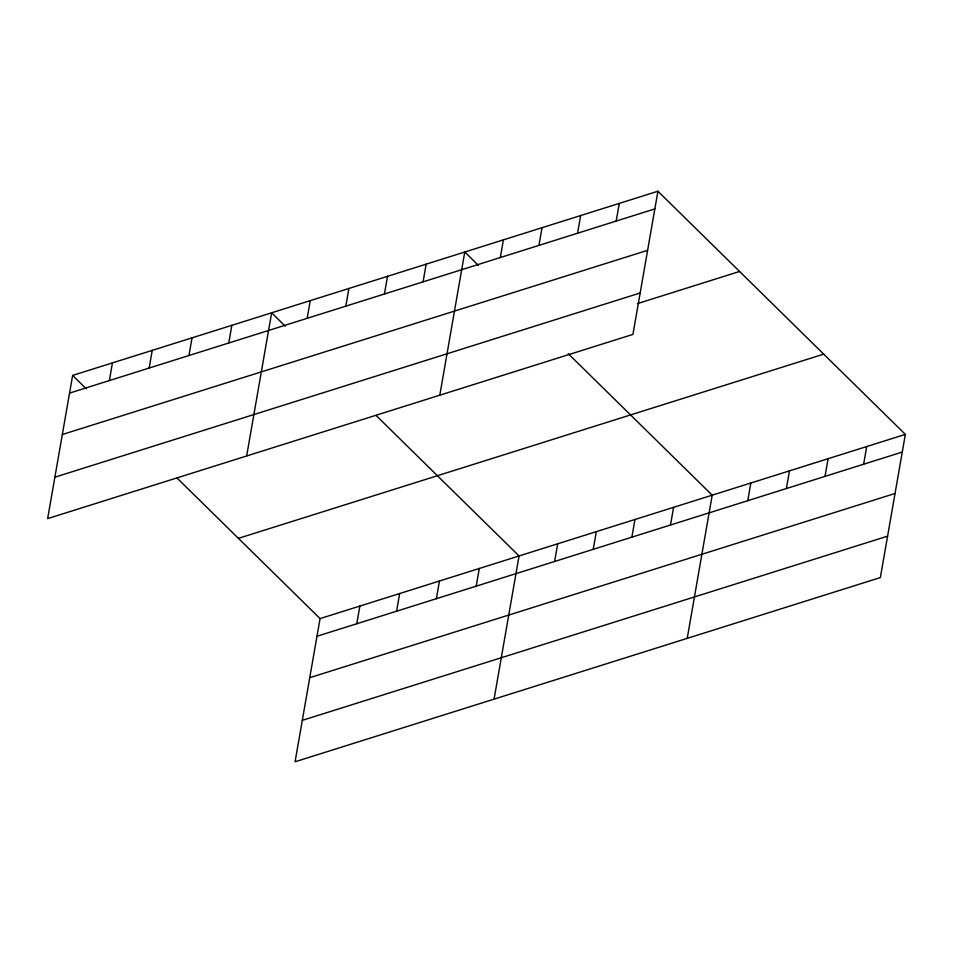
<?xml version="1.0" encoding="UTF-8"?>
<svg xmlns="http://www.w3.org/2000/svg" width="953" height="953" viewBox="0 0 953 953"><rect width="100%" height="100%" fill="white"/><g stroke="black" fill="none" stroke-linecap="round" stroke-linejoin="round"><path stroke-width="1.43" d="M72.642 375.422L47.65 518.611L632.935 334.408L657.927 191.231L72.642 375.422L86.246 388.8M109.357 380.581L112.442 362.902M149.156 368.049L152.242 350.37M188.956 355.529L192.041 337.85M228.756 342.997L231.841 325.318M246.648 455.987L271.641 312.798L285.245 326.176M307.176 318.314L310.261 300.636M345.808 306.163L348.893 288.485M177.139 478.12L320.065 618.592L295.073 761.769L880.358 577.578L905.35 434.389L657.927 191.231M384.44 294L387.526 276.322M356.779 623.738L359.865 606.06M423.072 281.85L426.158 264.172M396.579 611.218L399.664 593.54M439.798 395.197L464.778 252.009L478.394 265.387M436.379 598.687L439.464 581.008M500.325 257.536L503.41 239.858M476.178 586.166L479.264 568.488M538.957 245.374L542.043 227.696M494.071 699.145L519.063 555.968L376.137 415.496M577.578 233.223L580.663 215.545M554.61 561.484L557.696 543.806M616.21 221.06L619.295 203.382M593.231 549.321L596.316 531.643M631.863 537.17L634.948 519.492M670.495 525.008L673.58 507.33M687.22 638.355L712.201 495.179L568.238 353.694M747.748 500.694L750.833 483.016M786.38 488.544L789.465 470.865M825.012 476.381L828.097 458.703M863.632 464.23L866.718 446.552M69.557 393.101L654.842 208.91M62.326 434.52L647.611 250.317M54.881 477.191L640.166 292.988M637.486 303.602L739.576 271.474M238.417 538.35L823.702 354.147M320.065 618.592L905.35 434.389M316.98 636.27L902.265 452.067M309.749 677.69L895.034 493.487M302.304 720.361L887.588 536.158"/></g></svg>
